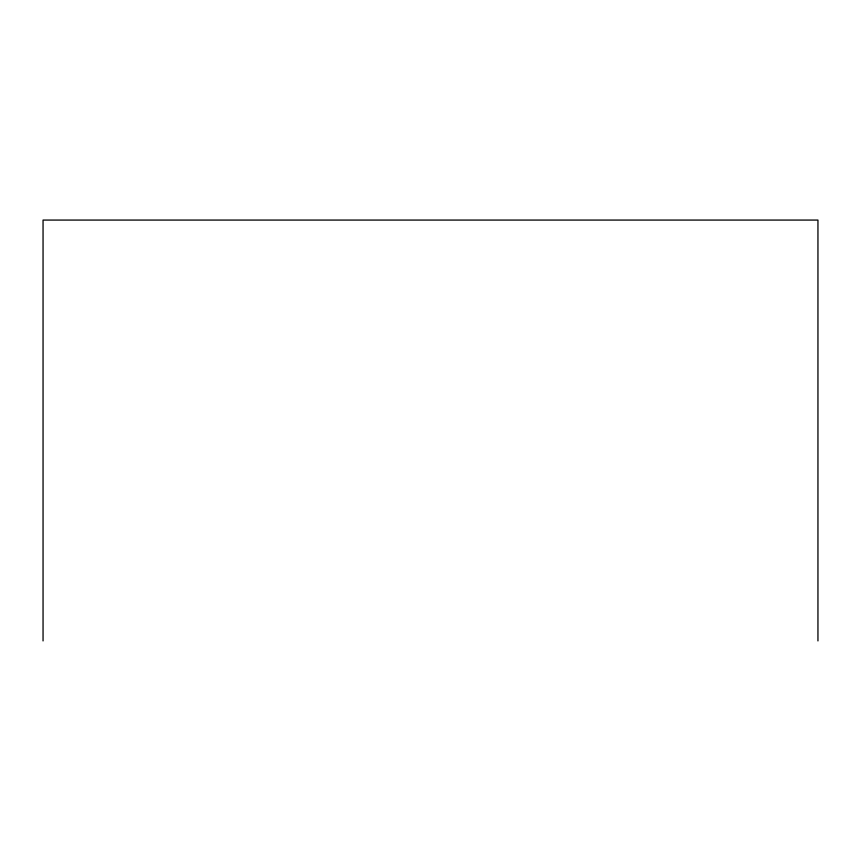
<?xml version="1.0" encoding="UTF-8"?>
<svg xmlns="http://www.w3.org/2000/svg" width="861" height="861" viewBox="0 0 861 861"><rect width="100%" height="100%" fill="white"/><g stroke="black" fill="none" stroke-linecap="round" stroke-linejoin="round"><path stroke-width="1.29" d="M817.95 640.928L817.95 220.072L43.05 220.072L43.05 640.928"/></g></svg>
